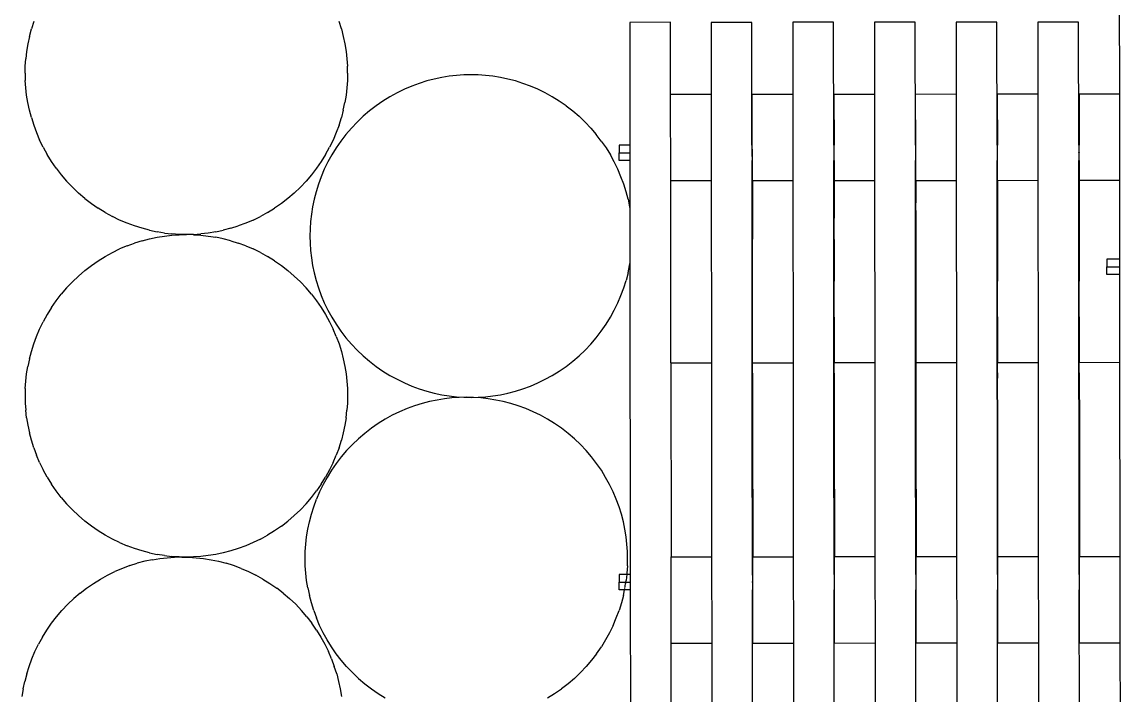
# Model space of a CAD drawing. Extents: x -151 to 185, y -67 to 81.
# Drawn here: x -151.07 to -110.85, y -21.93 to 2.72 of the extents above; entities that cross this region are included whole.
import ezdxf

# ---------------------------------------------------------------- set-up
doc = ezdxf.new("R2010")
doc.units = 0
doc.header["$MEASUREMENT"] = 0
doc.layers.get('0').update_dxf_attribs({"linetype": 'CONTINUOUS'})

msp = doc.modelspace()

# ---------------------------------------------------------------- linework, layer by layer
for p, q in [((-110.887, 9.059), (-110.877, 0.087)), ((-150.801, 2.19), (-150.73, 2.465)), ((-150.643, 2.74), (-150.73, 2.465)), ((-139.374, 2.465), (-139.461, 2.74)), ((-139.374, 2.465), (-139.303, 2.19)), ((-127.318, 2.704), (-128.814, 2.703)), ((-128.814, 2.703), (-128.809, -1.795)), ((-127.315, 0.072), (-127.318, 2.704)), ((-124.338, 2.703), (-125.834, 2.701)), ((-125.834, 2.701), (-125.832, 0.074)), ((-124.334, -1.795), (-124.338, 2.703)), ((-121.346, 2.706), (-122.842, 2.704)), ((-122.842, 2.704), (-122.84, 0.074)), ((-121.341, -1.795), (-121.346, 2.706)), ((-118.354, 2.709), (-119.85, 2.707)), ((-119.85, 2.707), (-119.847, 0.077)), ((-118.349, -1.795), (-118.354, 2.709)), ((-115.362, 2.712), (-116.858, 2.711)), ((-116.858, 2.711), (-116.855, 0.08)), ((-115.357, -1.795), (-115.362, 2.712)), ((-112.37, 2.715), (-113.866, 2.714)), ((-113.866, 2.714), (-113.863, 0.084)), ((-112.365, -1.795), (-112.37, 2.715)), ((-150.801, 2.19), (-150.859, 1.915)), ((-139.303, 2.19), (-139.245, 1.915)), ((-150.903, 1.642), (-150.934, 1.371)), ((-150.859, 1.915), (-150.903, 1.642)), ((-139.245, 1.915), (-139.201, 1.642)), ((-139.201, 1.642), (-139.17, 1.371)), ((-150.952, 1.104), (-150.934, 1.371)), ((-139.17, 1.371), (-139.152, 1.104)), ((-150.958, 0.84), (-150.952, 1.104)), ((-150.958, 0.84), (-150.952, 0.577)), ((-139.147, 0.84), (-139.152, 1.104)), ((-139.147, 0.84), (-139.152, 0.577)), ((-150.934, 0.31), (-150.952, 0.577)), ((-139.152, 0.577), (-139.17, 0.31)), ((-136.523, 0.47), (-136.797, 0.369)), ((-136.248, 0.556), (-136.523, 0.47)), ((-135.973, 0.628), (-136.248, 0.556)), ((-135.698, 0.685), (-135.973, 0.628)), ((-135.424, 0.729), (-135.698, 0.685)), ((-135.154, 0.76), (-135.424, 0.729)), ((-134.886, 0.778), (-135.154, 0.76)), ((-134.623, 0.784), (-134.886, 0.778)), ((-134.36, 0.778), (-134.623, 0.784)), ((-134.093, 0.76), (-134.36, 0.778)), ((-133.822, 0.729), (-134.093, 0.76)), ((-133.549, 0.685), (-133.822, 0.729)), ((-133.274, 0.628), (-133.549, 0.685)), ((-132.998, 0.556), (-133.274, 0.628)), ((-132.723, 0.47), (-132.998, 0.556)), ((-132.449, 0.369), (-132.723, 0.47)), ((-150.903, 0.039), (-150.934, 0.31)), ((-150.859, -0.234), (-150.903, 0.039)), ((-139.201, 0.039), (-139.245, -0.234)), ((-139.17, 0.31), (-139.201, 0.039)), ((-137.336, 0.124), (-137.598, -0.02)), ((-137.068, 0.254), (-137.336, 0.124)), ((-136.797, 0.369), (-137.068, 0.254)), ((-132.178, 0.254), (-132.449, 0.369)), ((-131.911, 0.124), (-132.178, 0.254)), ((-131.648, -0.02), (-131.911, 0.124)), ((-127.315, 0.072), (-125.832, 0.074)), ((-127.312, -3.103), (-127.315, 0.072)), ((-125.832, 0.074), (-125.828, -3.102)), ((-124.323, 0.072), (-122.84, 0.074)), ((-124.321, -1.795), (-124.323, 0.072)), ((-122.84, 0.074), (-122.836, -3.102)), ((-121.331, 0.076), (-119.847, 0.077)), ((-121.331, 0.076), (-121.329, -1.795)), ((-119.847, 0.077), (-119.844, -3.098)), ((-118.339, 0.079), (-116.855, 0.08)), ((-118.337, -1.795), (-118.339, 0.079)), ((-116.855, 0.08), (-116.852, -3.095)), ((-115.347, 0.082), (-113.863, 0.084)), ((-115.347, 0.082), (-115.344, -1.795)), ((-113.863, 0.084), (-113.86, -3.092)), ((-112.354, 0.085), (-110.877, 0.087)), ((-112.354, 0.085), (-112.352, -1.795)), ((-110.877, 0.087), (-110.874, -3.089)), ((-150.801, -0.509), (-150.859, -0.234)), ((-139.303, -0.509), (-139.245, -0.234)), ((-138.104, -0.351), (-138.345, -0.537)), ((-137.855, -0.179), (-138.104, -0.351)), ((-137.598, -0.02), (-137.855, -0.179)), ((-131.392, -0.179), (-131.648, -0.02)), ((-131.142, -0.351), (-131.392, -0.179)), ((-131.142, -0.351), (-130.901, -0.537)), ((-150.73, -0.785), (-150.801, -0.509)), ((-150.73, -0.785), (-150.643, -1.06)), ((-139.461, -1.06), (-139.374, -0.785)), ((-139.303, -0.509), (-139.374, -0.785)), ((-138.577, -0.735), (-138.799, -0.946)), ((-138.345, -0.537), (-138.577, -0.735)), ((-130.901, -0.537), (-130.669, -0.735)), ((-130.669, -0.735), (-130.447, -0.946)), ((-150.643, -1.06), (-150.543, -1.334)), ((-139.461, -1.06), (-139.561, -1.334)), ((-139.009, -1.168), (-139.208, -1.399)), ((-138.799, -0.946), (-139.009, -1.168)), ((-130.237, -1.168), (-130.447, -0.946)), ((-130.237, -1.168), (-130.038, -1.399)), ((-150.543, -1.334), (-150.428, -1.605)), ((-150.298, -1.872), (-150.428, -1.605)), ((-139.676, -1.605), (-139.806, -1.872)), ((-139.561, -1.334), (-139.676, -1.605)), ((-139.208, -1.399), (-139.394, -1.641)), ((-129.853, -1.641), (-130.038, -1.399)), ((-150.298, -1.872), (-150.153, -2.135)), ((-139.951, -2.135), (-139.806, -1.872)), ((-139.566, -1.89), (-139.725, -2.147)), ((-139.394, -1.641), (-139.566, -1.89)), ((-129.853, -1.641), (-129.68, -1.89)), ((-129.68, -1.89), (-129.522, -2.147)), ((-128.809, -1.795), (-129.203, -1.795)), ((-129.203, -1.796), (-129.203, -2.074)), ((-128.809, -1.795), (-128.809, -2.074)), ((-124.321, -1.795), (-124.334, -1.795)), ((-124.334, -1.795), (-124.333, -2.06)), ((-124.321, -2.06), (-124.321, -1.795)), ((-121.329, -1.795), (-121.341, -1.795)), ((-121.341, -1.795), (-121.341, -2.074)), ((-121.328, -2.074), (-121.329, -1.795)), ((-118.337, -1.795), (-118.349, -1.795)), ((-118.349, -1.795), (-118.349, -2.072)), ((-118.336, -2.072), (-118.337, -1.795)), ((-115.344, -1.795), (-115.357, -1.795)), ((-115.357, -1.795), (-115.357, -2.069)), ((-115.344, -2.069), (-115.344, -1.795)), ((-112.352, -1.795), (-112.365, -1.795)), ((-112.365, -1.795), (-112.365, -2.066)), ((-112.352, -2.066), (-112.352, -1.795)), ((-149.995, -2.391), (-150.153, -2.135)), ((-149.823, -2.641), (-149.995, -2.391)), ((-140.109, -2.391), (-140.282, -2.641)), ((-139.951, -2.135), (-140.109, -2.391)), ((-139.869, -2.409), (-139.999, -2.677)), ((-139.725, -2.147), (-139.869, -2.409)), ((-129.377, -2.409), (-129.522, -2.147)), ((-129.248, -2.677), (-129.377, -2.409)), ((-129.203, -2.074), (-128.809, -2.074)), ((-129.203, -2.352), (-129.203, -2.074)), ((-128.808, -2.353), (-129.203, -2.353)), ((-128.809, -2.074), (-128.808, -2.353)), ((-128.808, -2.353), (-128.807, -4.107)), ((-124.333, -2.06), (-124.321, -2.06)), ((-124.333, -2.074), (-124.333, -2.06)), ((-124.333, -2.074), (-124.321, -2.074)), ((-124.333, -2.074), (-124.333, -2.353)), ((-124.32, -2.353), (-124.333, -2.353)), ((-124.33, -5.236), (-124.333, -2.353)), ((-124.321, -2.074), (-124.321, -2.06)), ((-124.32, -2.353), (-124.321, -2.074)), ((-124.319, -3.103), (-124.32, -2.353)), ((-121.341, -2.074), (-121.328, -2.074)), ((-121.341, -2.076), (-121.341, -2.074)), ((-121.341, -2.076), (-121.328, -2.076)), ((-121.341, -2.076), (-121.341, -2.353)), ((-121.328, -2.353), (-121.341, -2.353)), ((-121.339, -3.91), (-121.341, -2.353)), ((-121.328, -2.074), (-121.328, -2.076)), ((-121.328, -2.353), (-121.328, -2.076)), ((-121.328, -2.353), (-121.327, -3.1)), ((-118.349, -2.072), (-118.336, -2.072)), ((-118.349, -2.074), (-118.349, -2.072)), ((-118.349, -2.074), (-118.336, -2.074)), ((-118.349, -2.074), (-118.349, -2.353)), ((-118.336, -2.353), (-118.349, -2.353)), ((-118.347, -3.91), (-118.349, -2.353)), ((-118.336, -2.074), (-118.336, -2.072)), ((-118.336, -2.353), (-118.336, -2.074)), ((-118.335, -3.097), (-118.336, -2.353)), ((-115.357, -2.069), (-115.344, -2.069)), ((-115.357, -2.074), (-115.357, -2.069)), ((-115.357, -2.074), (-115.344, -2.074)), ((-115.357, -2.074), (-115.357, -2.353)), ((-115.344, -2.353), (-115.357, -2.353)), ((-115.355, -3.91), (-115.357, -2.353)), ((-115.344, -2.069), (-115.344, -2.074)), ((-115.344, -2.353), (-115.344, -2.074)), ((-115.343, -3.094), (-115.344, -2.353)), ((-112.365, -2.066), (-112.352, -2.066)), ((-112.365, -2.074), (-112.365, -2.066)), ((-112.365, -2.074), (-112.352, -2.074)), ((-112.365, -2.074), (-112.364, -2.353)), ((-112.352, -2.353), (-112.364, -2.353)), ((-112.363, -3.91), (-112.364, -2.353)), ((-112.352, -2.066), (-112.352, -2.074)), ((-112.352, -2.353), (-112.352, -2.074)), ((-112.352, -2.353), (-112.351, -3.09)), ((-149.823, -2.641), (-149.637, -2.882)), ((-140.282, -2.641), (-140.467, -2.882)), ((-139.999, -2.677), (-140.114, -2.948)), ((-129.132, -2.948), (-129.248, -2.677)), ((-149.637, -2.882), (-149.438, -3.114)), ((-149.438, -3.114), (-149.228, -3.336)), ((-140.666, -3.114), (-140.876, -3.336)), ((-140.467, -2.882), (-140.666, -3.114)), ((-140.114, -2.948), (-140.215, -3.222)), ((-129.032, -3.222), (-129.132, -2.948)), ((-125.828, -3.102), (-127.312, -3.103)), ((-127.304, -9.759), (-127.312, -3.103)), ((-125.828, -3.102), (-125.821, -9.757)), ((-122.836, -3.102), (-124.319, -3.103)), ((-124.319, -3.103), (-124.317, -5.236)), ((-122.836, -3.102), (-122.829, -9.757)), ((-119.844, -3.098), (-121.327, -3.1)), ((-121.327, -3.1), (-121.326, -3.91)), ((-119.844, -3.098), (-119.837, -9.754)), ((-116.852, -3.095), (-118.335, -3.097)), ((-118.335, -3.097), (-118.334, -3.91)), ((-116.852, -3.095), (-116.845, -9.751)), ((-113.86, -3.092), (-115.343, -3.094)), ((-115.343, -3.094), (-115.342, -3.91)), ((-113.86, -3.092), (-113.853, -9.747)), ((-110.874, -3.089), (-112.351, -3.09)), ((-112.351, -3.09), (-112.35, -3.91)), ((-110.874, -3.089), (-110.871, -5.966)), ((-149.006, -3.546), (-149.228, -3.336)), ((-148.774, -3.744), (-149.006, -3.546)), ((-141.098, -3.546), (-141.33, -3.744)), ((-141.098, -3.546), (-140.876, -3.336)), ((-140.301, -3.497), (-140.372, -3.772)), ((-140.215, -3.222), (-140.301, -3.497)), ((-128.946, -3.497), (-129.032, -3.222)), ((-128.874, -3.772), (-128.946, -3.497)), ((-148.774, -3.744), (-148.533, -3.93)), ((-148.533, -3.93), (-148.284, -4.103)), ((-141.571, -3.93), (-141.82, -4.103)), ((-141.33, -3.744), (-141.571, -3.93)), ((-140.372, -3.772), (-140.43, -4.047)), ((-128.874, -3.772), (-128.816, -4.047)), ((-121.326, -3.91), (-121.339, -3.91)), ((-121.339, -4.189), (-121.339, -3.91)), ((-121.326, -3.91), (-121.326, -4.189)), ((-118.334, -3.91), (-118.347, -3.91)), ((-118.347, -4.189), (-118.347, -3.91)), ((-118.334, -4.189), (-118.334, -3.91)), ((-115.342, -3.91), (-115.355, -3.91)), ((-115.355, -4.189), (-115.355, -3.91)), ((-115.342, -3.91), (-115.342, -4.189)), ((-112.35, -3.91), (-112.363, -3.91)), ((-112.362, -4.189), (-112.363, -3.91)), ((-112.35, -3.91), (-112.35, -4.189)), ((-148.027, -4.261), (-148.284, -4.103)), ((-148.027, -4.261), (-147.764, -4.406)), ((-147.497, -4.535), (-147.764, -4.406)), ((-142.607, -4.535), (-142.34, -4.406)), ((-142.077, -4.261), (-142.34, -4.406)), ((-142.077, -4.261), (-141.82, -4.103)), ((-140.474, -4.32), (-140.505, -4.591)), ((-140.43, -4.047), (-140.474, -4.32)), ((-128.816, -4.047), (-128.807, -4.107)), ((-128.807, -4.107), (-128.804, -6.123)), ((-121.339, -4.189), (-121.326, -4.189)), ((-121.339, -4.468), (-121.339, -4.189)), ((-121.326, -4.189), (-121.326, -4.468)), ((-118.347, -4.189), (-118.334, -4.189)), ((-118.346, -4.468), (-118.347, -4.189)), ((-118.334, -4.189), (-118.334, -4.468)), ((-115.355, -4.189), (-115.342, -4.189)), ((-115.354, -4.468), (-115.355, -4.189)), ((-115.342, -4.189), (-115.342, -4.468)), ((-112.362, -4.189), (-112.35, -4.189)), ((-112.362, -4.468), (-112.362, -4.189)), ((-112.35, -4.189), (-112.349, -4.468)), ((-147.226, -4.651), (-147.497, -4.535)), ((-146.952, -4.751), (-147.226, -4.651)), ((-146.677, -4.837), (-146.952, -4.751)), ((-143.427, -4.837), (-143.152, -4.751)), ((-142.878, -4.651), (-143.152, -4.751)), ((-142.607, -4.535), (-142.878, -4.651)), ((-140.505, -4.591), (-140.523, -4.858)), ((-121.326, -4.468), (-121.339, -4.468)), ((-121.338, -5.251), (-121.339, -4.468)), ((-121.325, -5.251), (-121.326, -4.468)), ((-118.334, -4.468), (-118.346, -4.468)), ((-118.346, -5.248), (-118.346, -4.468)), ((-118.334, -4.468), (-118.333, -5.248)), ((-115.342, -4.468), (-115.354, -4.468)), ((-115.353, -5.245), (-115.354, -4.468)), ((-115.342, -4.468), (-115.341, -5.245)), ((-112.349, -4.468), (-112.362, -4.468)), ((-112.361, -5.242), (-112.362, -4.468)), ((-112.349, -4.468), (-112.349, -5.242)), ((-146.401, -4.909), (-146.677, -4.837)), ((-146.677, -5.293), (-146.401, -5.221)), ((-146.401, -4.909), (-146.127, -4.967)), ((-146.401, -5.221), (-146.127, -5.164)), ((-145.853, -5.011), (-146.127, -4.967)), ((-146.127, -5.164), (-145.853, -5.12)), ((-145.853, -5.011), (-145.583, -5.041)), ((-145.853, -5.12), (-145.583, -5.089)), ((-145.315, -5.059), (-145.583, -5.041)), ((-145.583, -5.089), (-145.315, -5.071)), ((-145.052, -5.065), (-145.315, -5.059)), ((-145.315, -5.071), (-145.052, -5.065)), ((-144.789, -5.059), (-145.052, -5.065)), ((-144.789, -5.071), (-145.052, -5.065)), ((-144.789, -5.059), (-144.521, -5.041)), ((-144.789, -5.071), (-144.521, -5.089)), ((-144.251, -5.011), (-144.521, -5.041)), ((-144.521, -5.089), (-144.251, -5.12)), ((-143.977, -4.967), (-144.251, -5.011)), ((-144.251, -5.12), (-143.977, -5.164)), ((-143.977, -4.967), (-143.703, -4.909)), ((-143.703, -5.221), (-143.977, -5.164)), ((-143.427, -4.837), (-143.703, -4.909)), ((-143.427, -5.293), (-143.703, -5.221)), ((-140.523, -4.858), (-140.529, -5.122)), ((-140.529, -5.122), (-140.523, -5.385)), ((-147.764, -5.725), (-147.497, -5.595)), ((-147.226, -5.48), (-147.497, -5.595)), ((-147.226, -5.48), (-146.952, -5.379)), ((-146.677, -5.293), (-146.952, -5.379)), ((-143.427, -5.293), (-143.152, -5.379)), ((-142.878, -5.48), (-143.152, -5.379)), ((-142.878, -5.48), (-142.607, -5.595)), ((-142.34, -5.725), (-142.607, -5.595)), ((-140.523, -5.385), (-140.505, -5.652)), ((-124.317, -5.236), (-124.33, -5.236)), ((-124.323, -11.891), (-124.33, -5.236)), ((-124.312, -9.759), (-124.317, -5.236)), ((-121.325, -5.251), (-121.338, -5.251)), ((-121.337, -6.215), (-121.338, -5.251)), ((-121.325, -5.251), (-121.324, -6.215)), ((-118.333, -5.248), (-118.346, -5.248)), ((-118.338, -11.903), (-118.346, -5.248)), ((-118.333, -5.248), (-118.328, -9.752)), ((-115.341, -5.245), (-115.353, -5.245)), ((-115.352, -6.215), (-115.353, -5.245)), ((-115.341, -5.245), (-115.34, -6.215)), ((-112.349, -5.242), (-112.361, -5.242)), ((-112.36, -6.215), (-112.361, -5.242)), ((-112.349, -5.242), (-112.348, -6.215)), ((-148.533, -6.2), (-148.284, -6.028)), ((-148.284, -6.028), (-148.027, -5.869)), ((-148.027, -5.869), (-147.764, -5.725)), ((-142.34, -5.725), (-142.077, -5.869)), ((-141.82, -6.028), (-142.077, -5.869)), ((-141.82, -6.028), (-141.571, -6.2)), ((-140.505, -5.652), (-140.474, -5.923)), ((-140.474, -5.923), (-140.43, -6.196)), ((-110.871, -5.966), (-111.34, -5.966)), ((-111.34, -5.968), (-111.34, -6.245)), ((-110.871, -5.966), (-110.87, -6.245)), ((-148.774, -6.386), (-149.006, -6.584)), ((-148.774, -6.386), (-148.533, -6.2)), ((-141.571, -6.2), (-141.33, -6.386)), ((-141.33, -6.386), (-141.098, -6.584)), ((-140.43, -6.196), (-140.372, -6.471)), ((-128.874, -6.471), (-128.816, -6.196)), ((-128.816, -6.196), (-128.804, -6.123)), ((-128.804, -6.123), (-128.792, -17.514)), ((-121.324, -6.215), (-121.337, -6.215)), ((-121.336, -6.494), (-121.337, -6.215)), ((-121.324, -6.215), (-121.324, -6.494)), ((-115.34, -6.215), (-115.352, -6.215)), ((-115.352, -6.494), (-115.352, -6.215)), ((-115.34, -6.215), (-115.339, -6.494)), ((-112.348, -6.215), (-112.36, -6.215)), ((-112.36, -6.494), (-112.36, -6.215)), ((-112.348, -6.215), (-112.347, -6.494)), ((-111.34, -6.245), (-110.87, -6.245)), ((-111.34, -6.523), (-111.34, -6.245)), ((-110.87, -6.245), (-110.87, -6.524)), ((-149.438, -7.017), (-149.228, -6.795)), ((-149.006, -6.584), (-149.228, -6.795)), ((-141.098, -6.584), (-140.876, -6.795)), ((-140.876, -6.795), (-140.666, -7.017)), ((-140.372, -6.471), (-140.301, -6.747)), ((-140.301, -6.747), (-140.215, -7.022)), ((-129.032, -7.022), (-128.946, -6.747)), ((-128.874, -6.471), (-128.946, -6.747)), ((-121.336, -6.494), (-121.324, -6.494)), ((-121.336, -6.772), (-121.336, -6.494)), ((-121.336, -6.58), (-121.324, -6.58)), ((-121.323, -6.772), (-121.336, -6.772)), ((-121.334, -8.731), (-121.336, -6.772)), ((-121.324, -6.494), (-121.323, -6.772)), ((-121.323, -8.089), (-121.323, -6.772)), ((-115.352, -6.494), (-115.339, -6.494)), ((-115.352, -6.772), (-115.352, -6.494)), ((-115.339, -6.772), (-115.352, -6.772)), ((-115.35, -8.725), (-115.352, -6.772)), ((-115.339, -6.494), (-115.339, -6.772)), ((-115.339, -8.083), (-115.339, -6.772)), ((-112.36, -6.494), (-112.347, -6.494)), ((-112.36, -6.772), (-112.36, -6.494)), ((-112.347, -6.772), (-112.36, -6.772)), ((-112.358, -8.721), (-112.36, -6.772)), ((-112.347, -6.494), (-112.347, -6.772)), ((-112.346, -8.08), (-112.347, -6.772)), ((-110.87, -6.524), (-111.34, -6.524)), ((-110.87, -6.524), (-110.867, -9.744)), ((-149.438, -7.017), (-149.637, -7.248)), ((-140.467, -7.248), (-140.666, -7.017)), ((-140.215, -7.022), (-140.114, -7.295)), ((-129.132, -7.295), (-129.032, -7.022)), ((-149.995, -7.739), (-149.823, -7.49)), ((-149.823, -7.49), (-149.637, -7.248)), ((-140.467, -7.248), (-140.282, -7.49)), ((-140.282, -7.49), (-140.109, -7.739)), ((-140.114, -7.295), (-139.999, -7.567)), ((-139.999, -7.567), (-139.869, -7.834)), ((-129.377, -7.834), (-129.248, -7.567)), ((-129.248, -7.567), (-129.132, -7.295)), ((-150.153, -7.996), (-150.298, -8.258)), ((-149.995, -7.739), (-150.153, -7.996)), ((-140.109, -7.739), (-139.951, -7.996)), ((-139.951, -7.996), (-139.806, -8.258)), ((-139.869, -7.834), (-139.725, -8.097)), ((-129.522, -8.097), (-129.377, -7.834)), ((-150.428, -8.526), (-150.298, -8.258)), ((-139.806, -8.258), (-139.676, -8.526)), ((-139.725, -8.097), (-139.566, -8.353)), ((-139.566, -8.353), (-139.394, -8.603)), ((-129.853, -8.603), (-129.68, -8.353)), ((-129.68, -8.353), (-129.522, -8.097)), ((-121.323, -8.089), (-121.322, -8.203)), ((-121.322, -8.203), (-121.322, -8.731)), ((-115.339, -8.083), (-115.338, -8.197)), ((-115.338, -8.197), (-115.338, -8.724)), ((-112.346, -8.08), (-112.345, -8.194)), ((-112.345, -8.194), (-112.346, -8.721)), ((-150.643, -9.071), (-150.543, -8.797)), ((-150.543, -8.797), (-150.428, -8.526)), ((-139.561, -8.797), (-139.676, -8.526)), ((-139.561, -8.797), (-139.461, -9.071)), ((-139.394, -8.603), (-139.208, -8.844)), ((-139.208, -8.844), (-139.009, -9.076)), ((-130.237, -9.076), (-130.038, -8.844)), ((-130.038, -8.844), (-129.853, -8.603)), ((-121.322, -8.731), (-121.334, -8.731)), ((-121.333, -9.77), (-121.334, -8.731)), ((-121.322, -8.731), (-121.32, -9.755)), ((-115.338, -8.724), (-115.35, -8.725)), ((-115.349, -9.77), (-115.35, -8.725)), ((-115.338, -8.724), (-115.336, -9.749)), ((-112.346, -8.721), (-112.358, -8.721)), ((-112.356, -9.77), (-112.358, -8.721)), ((-112.346, -8.721), (-112.344, -9.746)), ((-150.73, -9.346), (-150.643, -9.071)), ((-139.461, -9.071), (-139.374, -9.346)), ((-139.009, -9.076), (-138.799, -9.298)), ((-130.447, -9.298), (-130.237, -9.076)), ((-150.801, -9.621), (-150.859, -9.896)), ((-150.801, -9.621), (-150.73, -9.346)), ((-139.374, -9.346), (-139.303, -9.621)), ((-139.303, -9.621), (-139.245, -9.896)), ((-138.799, -9.298), (-138.577, -9.508)), ((-138.577, -9.508), (-138.345, -9.706)), ((-130.901, -9.706), (-130.669, -9.508)), ((-130.669, -9.508), (-130.447, -9.298)), ((-150.903, -10.169), (-150.859, -9.896)), ((-139.245, -9.896), (-139.201, -10.169)), ((-138.345, -9.706), (-138.104, -9.892)), ((-138.104, -9.892), (-137.855, -10.065)), ((-131.392, -10.065), (-131.142, -9.892)), ((-131.142, -9.892), (-130.901, -9.706)), ((-127.304, -9.759), (-125.821, -9.757)), ((-127.304, -9.759), (-127.297, -16.862)), ((-125.821, -9.757), (-125.813, -16.861)), ((-124.313, -10.14), (-124.312, -9.759)), ((-124.312, -9.759), (-122.829, -9.757)), ((-122.829, -9.757), (-122.821, -16.861)), ((-121.321, -9.77), (-121.333, -9.77)), ((-121.333, -10.048), (-121.333, -9.77)), ((-121.333, -10.048), (-121.321, -10.048)), ((-121.332, -10.327), (-121.333, -10.048)), ((-121.321, -9.77), (-121.32, -9.755)), ((-121.321, -10.048), (-121.321, -9.77)), ((-121.32, -10.136), (-121.321, -10.048)), ((-121.32, -9.755), (-119.837, -9.754)), ((-119.837, -9.754), (-119.829, -16.857)), ((-118.328, -9.752), (-116.845, -9.751)), ((-118.328, -9.752), (-118.327, -11.903)), ((-116.845, -9.751), (-116.837, -16.854)), ((-115.337, -9.77), (-115.349, -9.77)), ((-115.348, -10.048), (-115.349, -9.77)), ((-115.348, -10.048), (-115.336, -10.048)), ((-115.348, -10.327), (-115.348, -10.048)), ((-115.337, -9.77), (-115.336, -9.749)), ((-115.336, -10.048), (-115.337, -9.77)), ((-115.336, -9.749), (-113.853, -9.747)), ((-115.336, -10.13), (-115.336, -10.048)), ((-113.853, -9.747), (-113.845, -16.851)), ((-112.345, -9.77), (-112.356, -9.77)), ((-112.356, -10.048), (-112.356, -9.77)), ((-112.356, -10.048), (-112.344, -10.048)), ((-112.356, -10.327), (-112.356, -10.048)), ((-112.345, -9.77), (-112.344, -9.746)), ((-112.344, -10.048), (-112.345, -9.77)), ((-112.344, -9.746), (-110.867, -9.744)), ((-112.343, -10.127), (-112.344, -10.048)), ((-110.867, -9.744), (-110.859, -16.848)), ((-150.952, -10.707), (-150.934, -10.44)), ((-150.934, -10.44), (-150.903, -10.169)), ((-139.201, -10.169), (-139.17, -10.44)), ((-139.17, -10.44), (-139.152, -10.707)), ((-137.855, -10.065), (-137.598, -10.223)), ((-137.598, -10.223), (-137.336, -10.367)), ((-137.336, -10.367), (-137.068, -10.497)), ((-132.178, -10.497), (-131.911, -10.367)), ((-131.911, -10.367), (-131.648, -10.223)), ((-131.648, -10.223), (-131.392, -10.065)), ((-124.313, -10.14), (-124.311, -11.891)), ((-121.32, -10.327), (-121.332, -10.327)), ((-121.331, -11.907), (-121.332, -10.327)), ((-121.32, -10.136), (-121.32, -10.327)), ((-121.32, -10.327), (-121.319, -11.907)), ((-115.336, -10.327), (-115.348, -10.327)), ((-115.346, -11.9), (-115.348, -10.327)), ((-115.336, -10.13), (-115.336, -10.327)), ((-115.334, -11.9), (-115.336, -10.327)), ((-112.344, -10.327), (-112.356, -10.327)), ((-112.354, -11.897), (-112.356, -10.327)), ((-112.343, -10.127), (-112.344, -10.327)), ((-112.344, -10.327), (-112.342, -11.897)), ((-150.952, -10.707), (-150.958, -10.971)), ((-139.152, -10.707), (-139.147, -10.971)), ((-137.068, -10.497), (-136.797, -10.613)), ((-136.797, -10.613), (-136.523, -10.713)), ((-136.523, -10.713), (-136.248, -10.799)), ((-136.248, -10.799), (-135.973, -10.871)), ((-133.274, -10.871), (-132.998, -10.799)), ((-132.998, -10.799), (-132.723, -10.713)), ((-132.723, -10.713), (-132.449, -10.613)), ((-132.449, -10.613), (-132.178, -10.497)), ((-150.958, -10.971), (-150.952, -11.234)), ((-150.952, -11.234), (-150.934, -11.501)), ((-139.152, -11.234), (-139.17, -11.501)), ((-139.147, -10.971), (-139.152, -11.234)), ((-136.42, -11.253), (-136.695, -11.339)), ((-136.145, -11.181), (-136.42, -11.253)), ((-135.87, -11.124), (-136.145, -11.181)), ((-135.973, -10.871), (-135.698, -10.929)), ((-135.596, -11.08), (-135.87, -11.124)), ((-135.698, -10.929), (-135.424, -10.973)), ((-135.326, -11.049), (-135.596, -11.08)), ((-135.424, -10.973), (-135.154, -11.003)), ((-135.058, -11.031), (-135.326, -11.049)), ((-135.154, -11.003), (-134.886, -11.021)), ((-134.795, -11.025), (-135.058, -11.031)), ((-134.886, -11.021), (-134.623, -11.027)), ((-134.532, -11.031), (-134.795, -11.025)), ((-134.623, -11.027), (-134.36, -11.021)), ((-134.264, -11.049), (-134.532, -11.031)), ((-134.36, -11.021), (-134.093, -11.003)), ((-133.994, -11.08), (-134.264, -11.049)), ((-134.093, -11.003), (-133.822, -10.973)), ((-133.721, -11.124), (-133.994, -11.08)), ((-133.822, -10.973), (-133.549, -10.929)), ((-133.446, -11.181), (-133.721, -11.124)), ((-133.549, -10.929), (-133.274, -10.871)), ((-133.17, -11.253), (-133.446, -11.181)), ((-132.895, -11.339), (-133.17, -11.253)), ((-150.903, -11.772), (-150.934, -11.501)), ((-139.201, -11.772), (-139.17, -11.501)), ((-137.24, -11.555), (-137.508, -11.685)), ((-136.969, -11.44), (-137.24, -11.555)), ((-136.695, -11.339), (-136.969, -11.44)), ((-132.621, -11.44), (-132.895, -11.339)), ((-132.35, -11.555), (-132.621, -11.44)), ((-132.083, -11.685), (-132.35, -11.555)), ((-150.903, -11.772), (-150.859, -12.045)), ((-150.859, -12.045), (-150.801, -12.32)), ((-139.245, -12.045), (-139.303, -12.32)), ((-139.201, -11.772), (-139.245, -12.045)), ((-138.027, -11.988), (-138.276, -12.16)), ((-137.77, -11.829), (-138.027, -11.988)), ((-137.508, -11.685), (-137.77, -11.829)), ((-131.82, -11.829), (-132.083, -11.685)), ((-131.564, -11.988), (-131.82, -11.829)), ((-131.314, -12.16), (-131.564, -11.988)), ((-124.323, -11.891), (-124.311, -11.891)), ((-124.317, -17.514), (-124.323, -11.891)), ((-124.311, -11.891), (-124.306, -16.862)), ((-121.331, -11.907), (-121.319, -11.907)), ((-121.325, -17.514), (-121.331, -11.907)), ((-121.319, -11.907), (-121.313, -16.859)), ((-118.338, -11.903), (-118.327, -11.903)), ((-118.332, -17.514), (-118.338, -11.903)), ((-118.327, -11.903), (-118.321, -16.856)), ((-115.346, -11.9), (-115.334, -11.9)), ((-115.34, -17.514), (-115.346, -11.9)), ((-115.329, -16.853), (-115.334, -11.9)), ((-112.354, -11.897), (-112.342, -11.897)), ((-112.348, -17.514), (-112.354, -11.897)), ((-112.342, -11.897), (-112.337, -16.849)), ((-150.73, -12.596), (-150.801, -12.32)), ((-139.303, -12.32), (-139.374, -12.596)), ((-138.517, -12.346), (-138.749, -12.544)), ((-138.276, -12.16), (-138.517, -12.346)), ((-131.073, -12.346), (-131.314, -12.16)), ((-130.841, -12.544), (-131.073, -12.346)), ((-150.643, -12.871), (-150.73, -12.596)), ((-150.643, -12.871), (-150.543, -13.145)), ((-139.461, -12.871), (-139.561, -13.145)), ((-139.461, -12.871), (-139.374, -12.596)), ((-138.971, -12.755), (-139.181, -12.976)), ((-138.749, -12.544), (-138.971, -12.755)), ((-130.619, -12.755), (-130.841, -12.544)), ((-130.409, -12.976), (-130.619, -12.755)), ((-150.428, -13.416), (-150.543, -13.145)), ((-139.676, -13.416), (-139.561, -13.145)), ((-139.38, -13.208), (-139.566, -13.45)), ((-139.181, -12.976), (-139.38, -13.208)), ((-130.21, -13.208), (-130.409, -12.976)), ((-130.025, -13.45), (-130.21, -13.208)), ((-150.428, -13.416), (-150.298, -13.683)), ((-139.676, -13.416), (-139.806, -13.683)), ((-139.566, -13.45), (-139.738, -13.699)), ((-129.852, -13.699), (-130.025, -13.45)), ((-150.153, -13.946), (-150.298, -13.683)), ((-150.153, -13.946), (-149.995, -14.202)), ((-140.109, -14.202), (-139.951, -13.946)), ((-139.897, -13.956), (-140.041, -14.218)), ((-139.806, -13.683), (-139.951, -13.946)), ((-139.738, -13.699), (-139.897, -13.956)), ((-129.694, -13.956), (-129.852, -13.699)), ((-129.549, -14.218), (-129.694, -13.956)), ((-149.823, -14.452), (-149.995, -14.202)), ((-149.637, -14.693), (-149.823, -14.452)), ((-140.467, -14.693), (-140.282, -14.452)), ((-140.109, -14.202), (-140.282, -14.452)), ((-140.041, -14.218), (-140.171, -14.486)), ((-129.42, -14.486), (-129.549, -14.218)), ((-149.637, -14.693), (-149.438, -14.925)), ((-140.666, -14.925), (-140.467, -14.693)), ((-140.387, -15.031), (-140.286, -14.757)), ((-140.171, -14.486), (-140.286, -14.757)), ((-129.304, -14.757), (-129.42, -14.486)), ((-129.204, -15.031), (-129.304, -14.757)), ((-149.438, -14.925), (-149.228, -15.147)), ((-149.006, -15.357), (-149.228, -15.147)), ((-140.876, -15.147), (-141.098, -15.357)), ((-140.876, -15.147), (-140.666, -14.925)), ((-140.473, -15.306), (-140.387, -15.031)), ((-129.118, -15.306), (-129.204, -15.031)), ((-149.006, -15.357), (-148.774, -15.555)), ((-148.533, -15.741), (-148.774, -15.555)), ((-141.571, -15.741), (-141.33, -15.555)), ((-141.098, -15.357), (-141.33, -15.555)), ((-140.602, -15.856), (-140.544, -15.581)), ((-140.544, -15.581), (-140.473, -15.306)), ((-129.046, -15.581), (-129.118, -15.306)), ((-128.988, -15.856), (-129.046, -15.581)), ((-148.284, -15.914), (-148.533, -15.741)), ((-148.027, -16.072), (-148.284, -15.914)), ((-147.764, -16.217), (-148.027, -16.072)), ((-142.34, -16.217), (-142.077, -16.072)), ((-141.82, -15.914), (-142.077, -16.072)), ((-141.571, -15.741), (-141.82, -15.914)), ((-140.646, -16.129), (-140.602, -15.856)), ((-128.944, -16.129), (-128.988, -15.856)), ((-147.497, -16.346), (-147.764, -16.217)), ((-147.497, -16.346), (-147.226, -16.462)), ((-146.952, -16.562), (-147.226, -16.462)), ((-142.878, -16.462), (-143.152, -16.562)), ((-142.607, -16.346), (-142.878, -16.462)), ((-142.34, -16.217), (-142.607, -16.346)), ((-140.695, -16.667), (-140.677, -16.4)), ((-140.677, -16.4), (-140.646, -16.129)), ((-128.914, -16.4), (-128.944, -16.129)), ((-128.895, -16.667), (-128.914, -16.4)), ((-146.677, -16.648), (-146.952, -16.562)), ((-146.401, -16.72), (-146.677, -16.648)), ((-146.401, -16.72), (-146.127, -16.778)), ((-145.853, -16.822), (-146.127, -16.778)), ((-145.853, -16.822), (-145.583, -16.852)), ((-145.755, -16.898), (-145.487, -16.88)), ((-145.315, -16.87), (-145.583, -16.852)), ((-145.224, -16.874), (-145.487, -16.88)), ((-145.052, -16.876), (-145.315, -16.87)), ((-145.224, -16.874), (-144.961, -16.88)), ((-144.789, -16.87), (-145.052, -16.876)), ((-144.961, -16.88), (-144.693, -16.898)), ((-144.521, -16.852), (-144.789, -16.87)), ((-144.251, -16.822), (-144.521, -16.852)), ((-143.977, -16.778), (-144.251, -16.822)), ((-143.703, -16.72), (-143.977, -16.778)), ((-143.427, -16.648), (-143.703, -16.72)), ((-143.152, -16.562), (-143.427, -16.648)), ((-140.701, -16.931), (-140.695, -16.667)), ((-128.89, -16.931), (-128.895, -16.667)), ((-127.297, -16.862), (-125.813, -16.861)), ((-127.293, -20.038), (-127.297, -16.862)), ((-125.813, -16.861), (-125.81, -20.036)), ((-124.306, -16.862), (-122.821, -16.861)), ((-124.305, -17.514), (-124.306, -16.862)), ((-122.821, -16.861), (-122.818, -20.036)), ((-121.313, -16.859), (-119.829, -16.857)), ((-121.313, -17.514), (-121.313, -16.859)), ((-119.829, -16.857), (-119.826, -20.033)), ((-118.321, -16.856), (-116.837, -16.854)), ((-118.321, -17.514), (-118.321, -16.856)), ((-116.837, -16.854), (-116.834, -20.03)), ((-115.329, -16.853), (-113.845, -16.851)), ((-115.328, -17.514), (-115.329, -16.853)), ((-113.845, -16.851), (-113.842, -20.027)), ((-112.337, -16.849), (-110.859, -16.848)), ((-112.336, -17.514), (-112.337, -16.849)), ((-110.859, -16.848), (-110.856, -20.023)), ((-147.398, -17.289), (-147.669, -17.404)), ((-147.124, -17.188), (-147.398, -17.289)), ((-147.124, -17.188), (-146.849, -17.102)), ((-146.573, -17.03), (-146.849, -17.102)), ((-146.299, -16.973), (-146.573, -17.03)), ((-146.299, -16.973), (-146.025, -16.929)), ((-146.025, -16.929), (-145.755, -16.898)), ((-144.693, -16.898), (-144.423, -16.929)), ((-144.423, -16.929), (-144.149, -16.973)), ((-144.149, -16.973), (-143.875, -17.03)), ((-143.875, -17.03), (-143.599, -17.102)), ((-143.324, -17.188), (-143.599, -17.102)), ((-143.05, -17.289), (-143.324, -17.188)), ((-143.05, -17.289), (-142.779, -17.404)), ((-140.695, -17.194), (-140.701, -16.931)), ((-140.677, -17.461), (-140.695, -17.194)), ((-128.895, -17.194), (-128.914, -17.461)), ((-128.895, -17.194), (-128.89, -16.931)), ((-148.456, -17.837), (-148.199, -17.678)), ((-148.199, -17.678), (-147.936, -17.534)), ((-147.936, -17.534), (-147.669, -17.404)), ((-142.779, -17.404), (-142.512, -17.534)), ((-142.249, -17.678), (-142.512, -17.534)), ((-142.249, -17.678), (-141.992, -17.837)), ((-140.646, -17.732), (-140.677, -17.461)), ((-128.919, -17.514), (-129.203, -17.514)), ((-129.203, -17.515), (-129.203, -17.792)), ((-128.935, -17.652), (-128.939, -17.69)), ((-128.929, -17.595), (-128.934, -17.64)), ((-128.922, -17.539), (-128.928, -17.585)), ((-128.919, -17.514), (-128.922, -17.533)), ((-128.914, -17.461), (-128.919, -17.514)), ((-128.792, -17.514), (-128.919, -17.514)), ((-128.792, -17.514), (-128.792, -17.792)), ((-124.305, -17.514), (-124.317, -17.514)), ((-124.317, -17.533), (-124.317, -17.514)), ((-124.317, -17.533), (-124.316, -17.767)), ((-124.305, -17.792), (-124.305, -17.514)), ((-121.313, -17.514), (-121.325, -17.514)), ((-121.325, -17.514), (-121.324, -17.792)), ((-121.312, -17.792), (-121.313, -17.514)), ((-118.321, -17.514), (-118.332, -17.514)), ((-118.332, -17.514), (-118.332, -17.792)), ((-118.32, -17.792), (-118.321, -17.514)), ((-115.328, -17.514), (-115.34, -17.514)), ((-115.34, -17.514), (-115.34, -17.792)), ((-115.328, -17.792), (-115.328, -17.514)), ((-112.336, -17.514), (-112.348, -17.514)), ((-112.348, -17.514), (-112.348, -17.792)), ((-112.336, -17.792), (-112.336, -17.514)), ((-148.946, -18.195), (-148.705, -18.009)), ((-148.705, -18.009), (-148.456, -17.837)), ((-141.992, -17.837), (-141.743, -18.009)), ((-141.502, -18.195), (-141.743, -18.009)), ((-140.602, -18.005), (-140.646, -17.732)), ((-140.602, -18.005), (-140.544, -18.28)), ((-129.203, -17.792), (-128.954, -17.792)), ((-129.203, -18.07), (-129.203, -17.792)), ((-129.002, -18.071), (-129.203, -18.071)), ((-129.046, -18.28), (-129.002, -18.071)), ((-129.002, -18.071), (-128.994, -18.033)), ((-128.792, -18.071), (-129.002, -18.071)), ((-128.992, -18.026), (-128.988, -18.005)), ((-128.988, -18.005), (-128.984, -17.979)), ((-128.982, -17.968), (-128.977, -17.933)), ((-128.975, -17.92), (-128.966, -17.869)), ((-128.964, -17.856), (-128.958, -17.817)), ((-128.956, -17.805), (-128.954, -17.792)), ((-128.954, -17.792), (-128.95, -17.767)), ((-128.954, -17.792), (-128.792, -17.792)), ((-128.948, -17.755), (-128.944, -17.732)), ((-128.941, -17.703), (-128.944, -17.732)), ((-128.792, -17.792), (-128.792, -18.071)), ((-128.792, -18.071), (-128.783, -26.026)), ((-124.316, -17.792), (-124.316, -17.767)), ((-124.316, -17.792), (-124.305, -17.792)), ((-124.316, -17.805), (-124.316, -17.792)), ((-124.316, -17.805), (-124.316, -18.071)), ((-124.304, -18.071), (-124.316, -18.071)), ((-124.308, -26.026), (-124.316, -18.071)), ((-124.304, -18.071), (-124.305, -17.792)), ((-124.302, -20.038), (-124.304, -18.071)), ((-121.324, -17.792), (-121.312, -17.792)), ((-121.324, -17.792), (-121.324, -18.071)), ((-121.312, -18.071), (-121.324, -18.071)), ((-121.315, -26.026), (-121.324, -18.071)), ((-121.312, -18.071), (-121.312, -17.792)), ((-121.31, -20.035), (-121.312, -18.071)), ((-118.332, -17.792), (-118.32, -17.792)), ((-118.332, -17.792), (-118.332, -18.071)), ((-118.32, -18.071), (-118.332, -18.071)), ((-118.323, -26.026), (-118.332, -18.071)), ((-118.32, -18.071), (-118.32, -17.792)), ((-118.318, -20.031), (-118.32, -18.071)), ((-115.34, -17.792), (-115.328, -17.792)), ((-115.34, -17.792), (-115.34, -18.071)), ((-115.328, -18.071), (-115.34, -18.071)), ((-115.331, -26.026), (-115.34, -18.071)), ((-115.328, -18.071), (-115.328, -17.792)), ((-115.326, -20.028), (-115.328, -18.071)), ((-112.348, -17.792), (-112.336, -17.792)), ((-112.348, -17.792), (-112.348, -18.071)), ((-112.336, -18.071), (-112.348, -18.071)), ((-112.339, -26.026), (-112.348, -18.071)), ((-112.336, -18.071), (-112.336, -17.792)), ((-112.334, -20.025), (-112.336, -18.071)), ((-149.4, -18.604), (-149.178, -18.393)), ((-148.946, -18.195), (-149.178, -18.393)), ((-141.502, -18.195), (-141.27, -18.393)), ((-141.27, -18.393), (-141.048, -18.604)), ((-140.473, -18.556), (-140.544, -18.28)), ((-129.046, -18.28), (-129.118, -18.556)), ((-149.809, -19.057), (-149.61, -18.825)), ((-149.61, -18.825), (-149.4, -18.604)), ((-141.048, -18.604), (-140.838, -18.825)), ((-140.639, -19.057), (-140.838, -18.825)), ((-140.387, -18.831), (-140.473, -18.556)), ((-140.387, -18.831), (-140.286, -19.104)), ((-129.304, -19.104), (-129.204, -18.831)), ((-129.118, -18.556), (-129.204, -18.831)), ((-150.167, -19.548), (-149.995, -19.299)), ((-149.995, -19.299), (-149.809, -19.057)), ((-140.639, -19.057), (-140.454, -19.299)), ((-140.281, -19.548), (-140.454, -19.299)), ((-140.171, -19.376), (-140.286, -19.104)), ((-129.42, -19.376), (-129.304, -19.104)), ((-150.325, -19.805), (-150.167, -19.548)), ((-140.281, -19.548), (-140.123, -19.805)), ((-140.041, -19.643), (-140.171, -19.376)), ((-139.897, -19.906), (-140.041, -19.643)), ((-129.549, -19.643), (-129.694, -19.906)), ((-129.42, -19.376), (-129.549, -19.643)), ((-150.6, -20.335), (-150.47, -20.067)), ((-150.325, -19.805), (-150.47, -20.067)), ((-140.123, -19.805), (-139.978, -20.067)), ((-139.978, -20.067), (-139.848, -20.335)), ((-139.738, -20.162), (-139.897, -19.906)), ((-129.694, -19.906), (-129.852, -20.162)), ((-125.81, -20.036), (-127.293, -20.038)), ((-127.289, -23.77), (-127.293, -20.038)), ((-125.81, -20.036), (-125.806, -23.768)), ((-122.818, -20.036), (-124.302, -20.038)), ((-122.818, -20.036), (-122.814, -23.768)), ((-119.826, -20.033), (-121.31, -20.035)), ((-119.826, -20.033), (-119.822, -23.765)), ((-116.834, -20.03), (-118.318, -20.031)), ((-116.834, -20.03), (-116.83, -23.761)), ((-113.842, -20.027), (-115.326, -20.028)), ((-113.842, -20.027), (-113.838, -23.758)), ((-110.856, -20.023), (-112.334, -20.025)), ((-110.856, -20.023), (-110.852, -23.755)), ((-150.715, -20.606), (-150.6, -20.335)), ((-139.733, -20.606), (-139.848, -20.335)), ((-139.566, -20.412), (-139.738, -20.162)), ((-139.38, -20.653), (-139.566, -20.412)), ((-130.025, -20.412), (-130.21, -20.653)), ((-130.025, -20.412), (-129.852, -20.162)), ((-150.902, -21.155), (-150.816, -20.88)), ((-150.816, -20.88), (-150.715, -20.606)), ((-139.733, -20.606), (-139.633, -20.88)), ((-139.546, -21.155), (-139.633, -20.88)), ((-139.181, -20.885), (-139.38, -20.653)), ((-139.181, -20.885), (-138.971, -21.106)), ((-130.409, -20.885), (-130.619, -21.106)), ((-130.21, -20.653), (-130.409, -20.885)), ((-150.902, -21.155), (-150.973, -21.43)), ((-139.546, -21.155), (-139.475, -21.43)), ((-138.971, -21.106), (-138.749, -21.317)), ((-138.749, -21.317), (-138.517, -21.515)), ((-130.841, -21.317), (-131.073, -21.515)), ((-130.619, -21.106), (-130.841, -21.317)), ((-151.031, -21.705), (-151.075, -21.978)), ((-151.031, -21.705), (-150.973, -21.43)), ((-139.475, -21.43), (-139.417, -21.705)), ((-139.417, -21.705), (-139.373, -21.978)), ((-138.517, -21.515), (-138.276, -21.701)), ((-138.276, -21.701), (-138.027, -21.874)), ((-131.564, -21.874), (-131.314, -21.701)), ((-131.073, -21.515), (-131.314, -21.701)), ((-138.027, -21.874), (-137.77, -22.032)), ((-131.82, -22.032), (-131.564, -21.874))]:
    msp.add_line(p, q)

doc.saveas('drawing.dxf')
